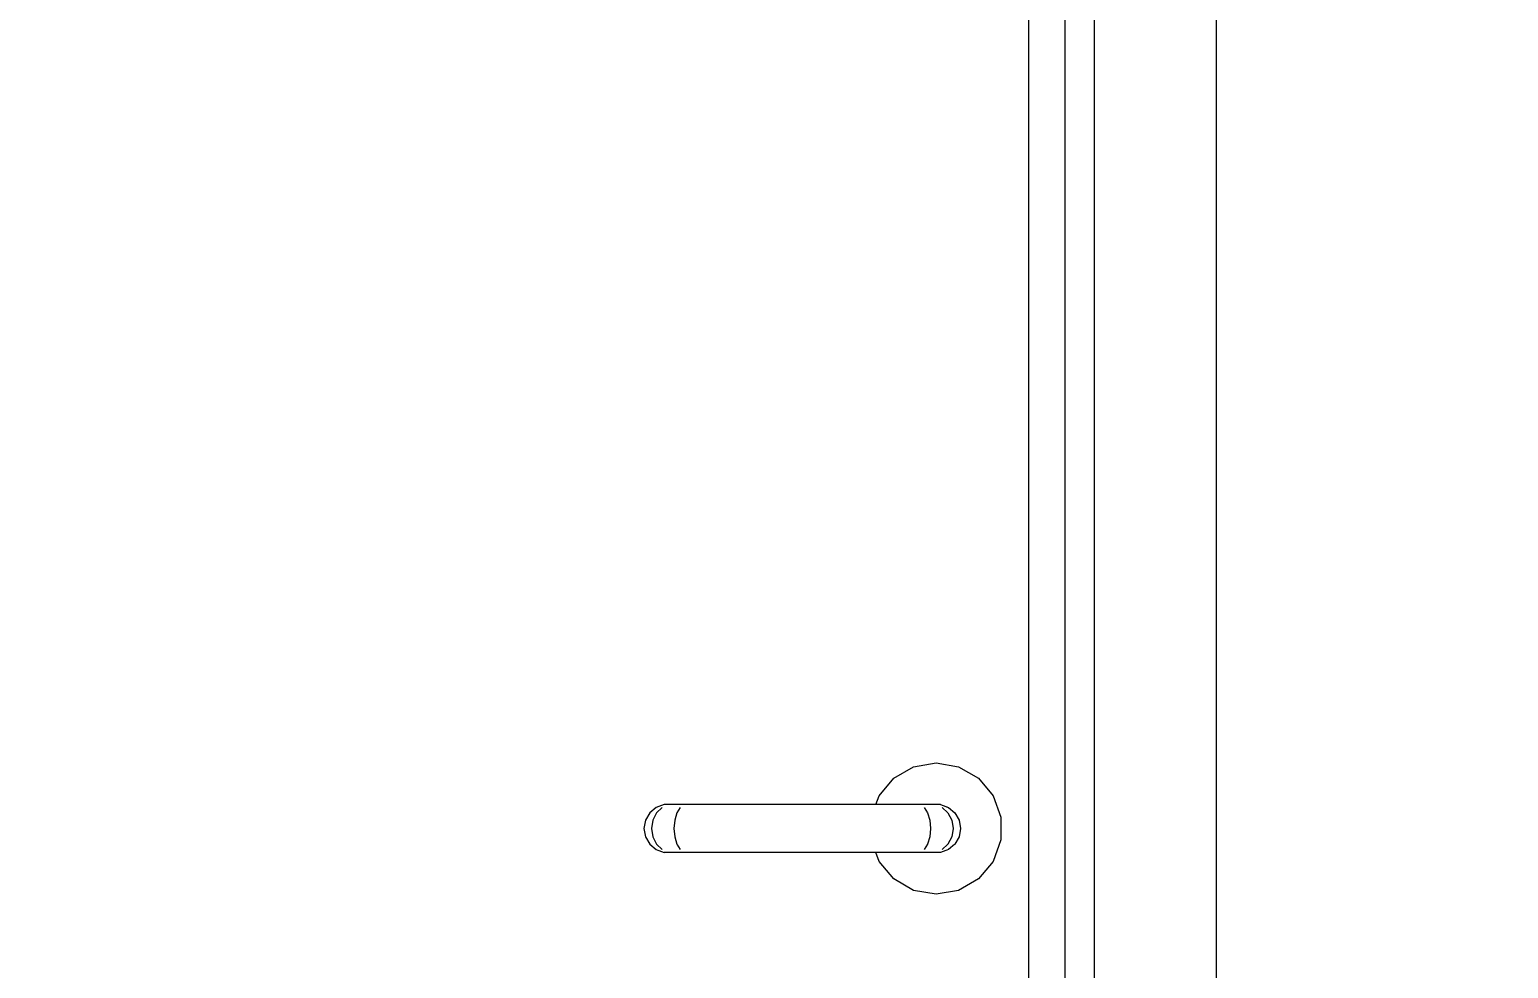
# Model space of a CAD drawing. Header units: millimetres. Extents: x -15634 to 67596, y -3027 to 55843.
# Drawn here: x 22894 to 23501, y 13138 to 13524 of the extents above; entities that cross this region are included whole.
import ezdxf

# ---------------------------------------------------------------- set-up
doc = ezdxf.new("R2010")
doc.units = ezdxf.units.MM
doc.header["$MEASUREMENT"] = 0
doc.set_wipeout_variables(frame=1)
doc.linetypes.add('Wipeout_Contour', pattern=[1000, 0, -1000])
doc.layers.add('Dimensioning - General', color=7, linetype='Continuous')
doc.layers.add('Structural - Bearing', color=7, linetype='Continuous')
for name, color, linetype, lineweight, true_color in [('Dimensioning - General_Pen_No__61', 7, 'Continuous', 20, 0x6a6a6a), ('Dimensioning - General_Pen_No__88', 7, 'Continuous', 20, 0xfd4435), ('Structural - Bearing_Pen_No__82', 7, 'Continuous', 20, 0xaaaaaa)]:
    doc.layers.add(name, color=color, linetype=linetype, lineweight=lineweight, true_color=true_color)
doc.styles.add('GENERATED_STYLE_6', font='calibril.ttf')
doc.dimstyles.new('GENERATED_STYLE__3', dxfattribs={"dimtxt": 195.999997, "dimasz": 106.4, "dimexe": 0.18, "dimexo": 0.0625, "dimgap": 0.09, "dimtad": 1, "dimdec": 0, "dimlfac": 0.1, "dimzin": 0, "dimdsep": 46, "dimtxsty": 'GENERATED_STYLE_6', "dimblk": 'ARROWHEAD_2', "dimblk1": 'ARROWHEAD_2', "dimblk2": 'ARROWHEAD_2', "dimcen": 0.09, "dimse1": 1, "dimse2": 1, "dimclrd": 256, "dimclre": 256, "dimclrt": 256, "dimadec": 0, "dimazin": 0, "dimtfac": 1, "dimtdec": 4, "dimtmove": 0, "dimatfit": 3, "dimfxl": 1, "dimtolj": 1, "dimtzin": 0, "dimarcsym": 0})

# ---------------------------------------------------------------- blocks, each defined once
blk = doc.blocks.new('*D43')
at = {"layer": 'Dimensioning - General_Pen_No__61', "color": 251, "linetype": 'Continuous', "lineweight": 20, "true_color": 0x6a6a6a, "transparency": 16777216}
for p, q in [((27454.43, 14836.02), (27594.43, 14755.19)), ((27629.43, 14795.6), (27419.43, 14795.6)), ((27524.43, 12095.6), (27524.43, 14795.6)), ((27454.43, 12136.02), (27594.43, 12055.19)), ((27629.43, 12095.6), (27419.43, 12095.6)), ((27524.43, 12027.14), (27524.43, 12095.6))]:
    blk.add_line(p, q, dxfattribs=at)
at = {"layer": 'Dimensioning - General_Pen_No__88', "color": 20, "lineweight": 20, "true_color": 0xfd4435, "transparency": 16777216, "char_height": 196, "attachment_point": 7, "rotation": 90, "style": 'GENERATED_STYLE_6'}
for s, insert in [('\\A1;{\\pql;\\fCalibri Light|b0|i0|c0|p34;20}', (27485.23, 14437.36)), ('\\A1;{\\pql;\\fCalibri Light|b0|i0|c0|p34;270}', (27485.23, 13207.27))]:
    blk.add_mtext(s, dxfattribs=dict(at, insert=insert))
blk = doc.blocks.new('ARROWHEAD_2')
at = {"color": 0, "linetype": 'Continuous', "lineweight": 0}
for p, q in [((-0.3781, -0.655), (0.3781, 0.655)), ((0, 0), (-1, 0))]:
    blk.add_line(p, q, dxfattribs=at)
blk = doc.blocks.new('*D91')
at = {"layer": 'Dimensioning - General_Pen_No__61', "color": 251, "linetype": 'Continuous', "lineweight": 20, "true_color": 0x6a6a6a, "transparency": 16777216}
for p, q in [((28004.43, 14836.02), (28144.43, 14755.19)), ((28179.43, 14795.6), (27969.43, 14795.6)), ((28074.43, 12095.6), (28074.43, 14795.6)), ((28004.43, 12136.02), (28144.43, 12055.19)), ((28179.43, 12095.6), (27969.43, 12095.6))]:
    blk.add_line(p, q, dxfattribs=at)
at = {"layer": 'Dimensioning - General_Pen_No__88', "color": 20, "lineweight": 20, "true_color": 0xfd4435, "transparency": 16777216, "char_height": 196, "attachment_point": 7, "rotation": 90, "style": 'GENERATED_STYLE_6'}
for s, insert in [('\\A1;{\\pql;\\fCalibri Light|b0|i0|c0|p34;20}', (28035.23, 14437.36)), ('\\A1;{\\pql;\\fCalibri Light|b0|i0|c0|p34;270}', (28035.23, 13207.27))]:
    blk.add_mtext(s, dxfattribs=dict(at, insert=insert))
blk = doc.blocks.new('*D124')
at = {"layer": 'Dimensioning - General_Pen_No__61', "color": 251, "linetype": 'Continuous', "lineweight": 20, "true_color": 0x6a6a6a, "transparency": 16777216}
for p, q in [((28554.43, 15036.02), (28694.43, 14955.19)), ((28729.43, 14995.6), (28519.43, 14995.6)), ((28624.43, 12095.6), (28624.43, 14995.6)), ((28554.43, 12136.02), (28694.43, 12055.19)), ((28729.43, 12095.6), (28519.43, 12095.6))]:
    blk.add_line(p, q, dxfattribs=at)
at = {"layer": 'Dimensioning - General_Pen_No__88', "color": 20, "lineweight": 20, "true_color": 0xfd4435, "transparency": 16777216, "insert": (28585.23, 13307.27), "char_height": 196, "attachment_point": 7, "rotation": 90, "style": 'GENERATED_STYLE_6'}
blk.add_mtext('\\A1;{\\pql;\\fCalibri Light|b0|i0|c0|p34;290}', dxfattribs=at)
blk = doc.blocks.new('*D139')
at = {"layer": 'Dimensioning - General_Pen_No__61', "color": 251, "linetype": 'Continuous', "lineweight": 20, "true_color": 0x6a6a6a, "transparency": 16777216}
for p, q in [((34964.93, 14836.02), (35104.93, 14755.19)), ((35139.93, 14795.6), (34929.93, 14795.6)), ((35034.93, 12095.6), (35034.93, 14795.6)), ((34964.93, 12136.02), (35104.93, 12055.19)), ((35139.93, 12095.6), (34929.93, 12095.6)), ((35034.93, 12027.14), (35034.93, 12095.6))]:
    blk.add_line(p, q, dxfattribs=at)
at = {"layer": 'Dimensioning - General_Pen_No__88', "color": 20, "lineweight": 20, "true_color": 0xfd4435, "transparency": 16777216, "char_height": 196, "attachment_point": 7, "rotation": 90, "style": 'GENERATED_STYLE_6'}
for s, insert in [('\\A1;{\\pql;\\fCalibri Light|b0|i0|c0|p34;20}', (34995.73, 14437.36)), ('\\A1;{\\pql;\\fCalibri Light|b0|i0|c0|p34;270}', (34995.73, 13207.27))]:
    blk.add_mtext(s, dxfattribs=dict(at, insert=insert))
blk = doc.blocks.new('*D187')
at = {"layer": 'Dimensioning - General_Pen_No__61', "color": 251, "linetype": 'Continuous', "lineweight": 20, "true_color": 0x6a6a6a, "transparency": 16777216}
for p, q in [((35514.93, 14836.02), (35654.93, 14755.19)), ((35689.93, 14795.6), (35479.93, 14795.6)), ((35584.93, 12095.6), (35584.93, 14795.6)), ((35514.93, 12136.02), (35654.93, 12055.19)), ((35689.93, 12095.6), (35479.93, 12095.6))]:
    blk.add_line(p, q, dxfattribs=at)
at = {"layer": 'Dimensioning - General_Pen_No__88', "color": 20, "lineweight": 20, "true_color": 0xfd4435, "transparency": 16777216, "char_height": 196, "attachment_point": 7, "rotation": 90, "style": 'GENERATED_STYLE_6'}
for s, insert in [('\\A1;{\\pql;\\fCalibri Light|b0|i0|c0|p34;20}', (35545.73, 14437.36)), ('\\A1;{\\pql;\\fCalibri Light|b0|i0|c0|p34;270}', (35545.73, 13207.27))]:
    blk.add_mtext(s, dxfattribs=dict(at, insert=insert))
blk = doc.blocks.new('*D220')
at = {"layer": 'Dimensioning - General_Pen_No__61', "color": 251, "linetype": 'Continuous', "lineweight": 20, "true_color": 0x6a6a6a, "transparency": 16777216}
for p, q in [((36064.93, 15036.02), (36204.93, 14955.19)), ((36239.93, 14995.6), (36029.93, 14995.6)), ((36134.93, 12095.6), (36134.93, 14995.6)), ((36064.93, 12136.02), (36204.93, 12055.19)), ((36239.93, 12095.6), (36029.93, 12095.6))]:
    blk.add_line(p, q, dxfattribs=at)
at = {"layer": 'Dimensioning - General_Pen_No__88', "color": 20, "lineweight": 20, "true_color": 0xfd4435, "transparency": 16777216, "insert": (36095.73, 13307.27), "char_height": 196, "attachment_point": 7, "rotation": 90, "style": 'GENERATED_STYLE_6'}
blk.add_mtext('\\A1;{\\pql;\\fCalibri Light|b0|i0|c0|p34;290}', dxfattribs=at)

msp = doc.modelspace()

# ---------------------------------------------------------------- wipeouts: each hides what was drawn before it
at = {"color": 254, "linetype": 'Wipeout_Contour', "lineweight": 0, "ltscale": 107337.670272}
msp.add_wipeout([(23319.37, 12195.6), (23331.37, 12195.6), (23331.37, 14282.6), (23319.37, 14270.6)], dxfattribs=at).dxf.layer = 'Structural - Bearing'
at = {"color": 254, "linetype": 'Wipeout_Contour', "lineweight": 0, "ltscale": 722245.001131}
msp.add_wipeout([(23241.66, 13185.76), (23242.98, 13182.1), (23249.01, 13174.92), (23257.13, 13170.23), (23266.37, 13168.6), (23275.6, 13170.23), (23283.72, 13174.92), (23289.75, 13182.1), (23292.96, 13190.92), (23292.96, 13200.29), (23289.75, 13209.1), (23283.72, 13216.29), (23275.6, 13220.98), (23266.37, 13222.6), (23257.13, 13220.98), (23249.01, 13216.29), (23242.98, 13209.1), (23241.66, 13205.45), (23268.1, 13205.45), (23271.37, 13204.26), (23274.03, 13202.03), (23275.76, 13199.02), (23276.37, 13195.6), (23275.76, 13192.18), (23274.03, 13189.18), (23271.37, 13186.94), (23268.1, 13185.76)], dxfattribs=at).dxf.layer = 'Structural - Bearing'

# ---------------------------------------------------------------- next in the draw order: linework, layer by layer
at = {"layer": 'Structural - Bearing_Pen_No__82', "color": 253, "linetype": 'Continuous', "lineweight": 20, "true_color": 0xaaaaaa}
for p, q in [((23249.01, 13216.29), (23257.13, 13220.98)), ((23257.13, 13220.98), (23266.37, 13222.6)), ((23266.37, 13222.6), (23275.6, 13220.98)), ((23275.6, 13220.98), (23283.72, 13216.29)), ((23242.98, 13209.1), (23249.01, 13216.29)), ((23283.72, 13216.29), (23289.75, 13209.1)), ((23289.75, 13209.1), (23292.96, 13200.29)), ((23292.96, 13200.29), (23292.96, 13190.92)), ((23292.96, 13190.92), (23289.75, 13182.1)), ((23249.01, 13174.92), (23242.98, 13182.1)), ((23289.75, 13182.1), (23283.72, 13174.92)), ((23257.13, 13170.23), (23249.01, 13174.92)), ((23283.72, 13174.92), (23275.6, 13170.23)), ((23266.37, 13168.6), (23257.13, 13170.23)), ((23275.6, 13170.23), (23266.37, 13168.6))]:
    msp.add_line(p, q, dxfattribs=at)

# ---------------------------------------------------------------- next in the draw order: wipeouts: each hides what was drawn before it
at = {"color": 254, "linetype": 'Wipeout_Contour', "lineweight": 0, "ltscale": 107477.870206}
msp.add_wipeout([(23381.37, 12195.6), (23381.37, 14332.6), (23331.37, 14282.6), (23331.37, 12195.6)], dxfattribs=at).dxf.layer = 'Structural - Bearing'
at = {"color": 254, "linetype": 'Wipeout_Contour', "lineweight": 0, "ltscale": 107268.798322}
msp.add_wipeout([(23304.37, 14255.6), (23304.37, 12195.6), (23319.37, 12195.6), (23319.37, 14255.6)], dxfattribs=at).dxf.layer = 'Structural - Bearing'
at = {"color": 254, "linetype": 'Wipeout_Contour', "lineweight": 0, "ltscale": 107017.361255}
msp.add_wipeout([(23265.91, 13205.45), (23268.84, 13204.26), (23271.37, 13204.26), (23268.1, 13205.45)], dxfattribs=at).dxf.layer = 'Structural - Bearing'
at = {"color": 254, "linetype": 'Wipeout_Contour', "lineweight": 0, "ltscale": 107016.571223}
msp.add_wipeout([(23273.32, 13195.6), (23272.78, 13192.18), (23275.76, 13192.18), (23276.37, 13195.6)], dxfattribs=at).dxf.layer = 'Structural - Bearing'

# ---------------------------------------------------------------- next in the draw order: linework, layer by layer
at = {"layer": 'Structural - Bearing_Pen_No__82', "color": 253, "linetype": 'Continuous', "lineweight": 20, "true_color": 0xaaaaaa}
for p, q in [((23381.37, 14332.6), (23381.37, 12195.6)), ((23331.37, 12195.6), (23331.37, 14282.6)), ((23319.37, 12195.6), (23319.37, 14270.6)), ((23304.37, 12195.6), (23304.37, 14255.6))]:
    msp.add_line(p, q, dxfattribs=at)

# ---------------------------------------------------------------- next in the draw order: wipeouts: each hides what was drawn before it
at = {"color": 254, "linetype": 'Wipeout_Contour', "lineweight": 0, "ltscale": 107023.74951}
msp.add_wipeout([(23268.84, 13204.26), (23271.23, 13202.03), (23274.03, 13202.03), (23271.37, 13204.26)], dxfattribs=at).dxf.layer = 'Structural - Bearing'
at = {"color": 254, "linetype": 'Wipeout_Contour', "lineweight": 0, "ltscale": 107006.390916}
msp.add_wipeout([(23271.23, 13189.18), (23274.03, 13189.18), (23275.76, 13192.18), (23272.78, 13192.18)], dxfattribs=at).dxf.layer = 'Structural - Bearing'

# ---------------------------------------------------------------- next in the draw order: wipeouts: each hides what was drawn before it
at = {"color": 254, "linetype": 'Wipeout_Contour', "lineweight": 0, "ltscale": 107025.820114}
msp.add_wipeout([(23271.23, 13202.03), (23272.78, 13199.02), (23275.76, 13199.02), (23274.03, 13202.03)], dxfattribs=at).dxf.layer = 'Structural - Bearing'
at = {"color": 254, "linetype": 'Wipeout_Contour', "lineweight": 0, "ltscale": 106993.980298}
msp.add_wipeout([(23271.23, 13189.18), (23268.84, 13186.94), (23271.37, 13186.94), (23274.03, 13189.18)], dxfattribs=at).dxf.layer = 'Structural - Bearing'

# ---------------------------------------------------------------- next in the draw order: wipeouts: each hides what was drawn before it
at = {"color": 254, "linetype": 'Wipeout_Contour', "lineweight": 0, "ltscale": 107001.554658}
msp.add_wipeout([(23259.77, 13205.45), (23261.46, 13204.26), (23268.84, 13204.26), (23265.91, 13205.45)], dxfattribs=at).dxf.layer = 'Structural - Bearing'
at = {"color": 254, "linetype": 'Wipeout_Contour', "lineweight": 0, "ltscale": 107023.318677}
msp.add_wipeout([(23275.76, 13199.02), (23272.78, 13199.02), (23273.32, 13195.6), (23276.37, 13195.6)], dxfattribs=at).dxf.layer = 'Structural - Bearing'
at = {"color": 254, "linetype": 'Wipeout_Contour', "lineweight": 0, "ltscale": 106980.840681}
msp.add_wipeout([(23268.84, 13186.94), (23265.91, 13185.76), (23268.1, 13185.76), (23271.37, 13186.94)], dxfattribs=at).dxf.layer = 'Structural - Bearing'

# ---------------------------------------------------------------- next in the draw order: wipeouts: each hides what was drawn before it
at = {"color": 254, "linetype": 'Wipeout_Contour', "lineweight": 0, "ltscale": 107005.435694}
msp.add_wipeout([(23268.84, 13204.26), (23261.46, 13204.26), (23262.83, 13202.03), (23271.23, 13202.03)], dxfattribs=at).dxf.layer = 'Structural - Bearing'
at = {"color": 254, "linetype": 'Wipeout_Contour', "lineweight": 0, "ltscale": 106995.389116}
msp.add_wipeout([(23264.04, 13195.6), (23263.73, 13192.18), (23272.78, 13192.18), (23273.32, 13195.6)], dxfattribs=at).dxf.layer = 'Structural - Bearing'

# ---------------------------------------------------------------- next in the draw order: linework, layer by layer
at = {"layer": 'Structural - Bearing_Pen_No__82', "color": 253, "linetype": 'Continuous', "lineweight": 20, "true_color": 0xaaaaaa}
msp.add_line((23268.1, 13205.45), (23265.91, 13205.45), dxfattribs=at)

# ---------------------------------------------------------------- next in the draw order: wipeouts: each hides what was drawn before it
at = {"color": 254, "linetype": 'Wipeout_Contour', "lineweight": 0, "ltscale": 107005.639844}
msp.add_wipeout([(23271.23, 13202.03), (23262.83, 13202.03), (23263.73, 13199.02), (23272.78, 13199.02)], dxfattribs=at).dxf.layer = 'Structural - Bearing'
at = {"color": 254, "linetype": 'Wipeout_Contour', "lineweight": 0, "ltscale": 106986.207014}
msp.add_wipeout([(23263.73, 13192.18), (23262.83, 13189.18), (23271.23, 13189.18), (23272.78, 13192.18)], dxfattribs=at).dxf.layer = 'Structural - Bearing'

# ---------------------------------------------------------------- next in the draw order: linework, layer by layer
at = {"layer": 'Structural - Bearing_Pen_No__82', "color": 253, "linetype": 'Continuous', "lineweight": 20, "true_color": 0xaaaaaa}
msp.add_line((23268.1, 13205.45), (23271.37, 13204.26), dxfattribs=at)

# ---------------------------------------------------------------- next in the draw order: wipeouts: each hides what was drawn before it
at = {"color": 254, "linetype": 'Wipeout_Contour', "lineweight": 0, "ltscale": 106974.472399}
msp.add_wipeout([(23259.77, 13205.45), (23251.6, 13205.45), (23252.03, 13204.26), (23261.46, 13204.26)], dxfattribs=at).dxf.layer = 'Structural - Bearing'
at = {"color": 254, "linetype": 'Wipeout_Contour', "lineweight": 0, "ltscale": 107002.137894}
msp.add_wipeout([(23272.78, 13199.02), (23263.73, 13199.02), (23264.04, 13195.6), (23273.32, 13195.6)], dxfattribs=at).dxf.layer = 'Structural - Bearing'
at = {"color": 254, "linetype": 'Wipeout_Contour', "lineweight": 0, "ltscale": 106975.661422}
msp.add_wipeout([(23262.83, 13189.18), (23261.46, 13186.94), (23268.84, 13186.94), (23271.23, 13189.18)], dxfattribs=at).dxf.layer = 'Structural - Bearing'

# ---------------------------------------------------------------- next in the draw order: linework, layer by layer
at = {"layer": 'Structural - Bearing_Pen_No__82', "color": 253, "linetype": 'Continuous', "lineweight": 20, "true_color": 0xaaaaaa}
for p, q in [((23268.84, 13204.26), (23271.23, 13202.03)), ((23271.23, 13202.03), (23272.78, 13199.02)), ((23271.37, 13204.26), (23274.03, 13202.03)), ((23272.78, 13199.02), (23273.32, 13195.6)), ((23274.03, 13202.03), (23275.76, 13199.02)), ((23275.76, 13199.02), (23276.37, 13195.6)), ((23273.32, 13195.6), (23272.78, 13192.18)), ((23276.37, 13195.6), (23275.76, 13192.18)), ((23275.76, 13192.18), (23274.03, 13189.18))]:
    msp.add_line(p, q, dxfattribs=at)

# ---------------------------------------------------------------- next in the draw order: wipeouts: each hides what was drawn before it
at = {"color": 254, "linetype": 'Wipeout_Contour', "lineweight": 0, "ltscale": 106974.411643}
msp.add_wipeout([(23261.46, 13204.26), (23252.03, 13204.26), (23252.38, 13202.03), (23262.83, 13202.03)], dxfattribs=at).dxf.layer = 'Structural - Bearing'
at = {"color": 254, "linetype": 'Wipeout_Contour', "lineweight": 0, "ltscale": 106959.88118}
msp.add_wipeout([(23264.04, 13195.6), (23252.68, 13195.6), (23252.6, 13192.18), (23263.73, 13192.18)], dxfattribs=at).dxf.layer = 'Structural - Bearing'
at = {"color": 254, "linetype": 'Wipeout_Contour', "lineweight": 0, "ltscale": 106965.028707}
msp.add_wipeout([(23261.46, 13186.94), (23259.77, 13185.76), (23265.91, 13185.76), (23268.84, 13186.94)], dxfattribs=at).dxf.layer = 'Structural - Bearing'

# ---------------------------------------------------------------- next in the draw order: linework, layer by layer
at = {"layer": 'Structural - Bearing_Pen_No__82', "color": 253, "linetype": 'Continuous', "lineweight": 20, "true_color": 0xaaaaaa}
for p, q in [((23265.91, 13205.45), (23259.77, 13205.45)), ((23271.37, 13186.94), (23268.1, 13185.76)), ((23271.23, 13189.18), (23268.84, 13186.94)), ((23272.78, 13192.18), (23271.23, 13189.18)), ((23274.03, 13189.18), (23271.37, 13186.94)), ((23268.1, 13185.76), (23265.91, 13185.76))]:
    msp.add_line(p, q, dxfattribs=at)

# ---------------------------------------------------------------- next in the draw order: wipeouts: each hides what was drawn before it
at = {"color": 254, "linetype": 'Wipeout_Contour', "lineweight": 0, "ltscale": 106971.689706}
msp.add_wipeout([(23262.83, 13202.03), (23252.38, 13202.03), (23252.6, 13199.02), (23263.73, 13199.02)], dxfattribs=at).dxf.layer = 'Structural - Bearing'
at = {"color": 254, "linetype": 'Wipeout_Contour', "lineweight": 0, "ltscale": 106952.250769}
msp.add_wipeout([(23263.73, 13192.18), (23252.6, 13192.18), (23252.38, 13189.18), (23262.83, 13189.18)], dxfattribs=at).dxf.layer = 'Structural - Bearing'

# ---------------------------------------------------------------- next in the draw order: wipeouts: each hides what was drawn before it
at = {"color": 254, "linetype": 'Wipeout_Contour', "lineweight": 0, "ltscale": 106818.442959}
msp.add_wipeout([(23251.6, 13205.45), (23171.14, 13205.45), (23170.71, 13204.26), (23252.03, 13204.26)], dxfattribs=at).dxf.layer = 'Structural - Bearing'
at = {"color": 254, "linetype": 'Wipeout_Contour', "lineweight": 0, "ltscale": 106966.632174}
msp.add_wipeout([(23263.73, 13199.02), (23252.6, 13199.02), (23252.68, 13195.6), (23264.04, 13195.6)], dxfattribs=at).dxf.layer = 'Structural - Bearing'
at = {"color": 254, "linetype": 'Wipeout_Contour', "lineweight": 0, "ltscale": 106944.628802}
msp.add_wipeout([(23262.83, 13189.18), (23252.38, 13189.18), (23252.03, 13186.94), (23261.46, 13186.94)], dxfattribs=at).dxf.layer = 'Structural - Bearing'

# ---------------------------------------------------------------- next in the draw order: linework, layer by layer
at = {"layer": 'Structural - Bearing_Pen_No__82', "color": 253, "linetype": 'Continuous', "lineweight": 20, "true_color": 0xaaaaaa}
for p, q in [((23261.46, 13204.26), (23262.83, 13202.03)), ((23262.83, 13202.03), (23263.73, 13199.02)), ((23263.73, 13199.02), (23264.04, 13195.6)), ((23264.04, 13195.6), (23263.73, 13192.18))]:
    msp.add_line(p, q, dxfattribs=at)

# ---------------------------------------------------------------- next in the draw order: wipeouts: each hides what was drawn before it
at = {"color": 254, "linetype": 'Wipeout_Contour', "lineweight": 0, "ltscale": 106815.061287}
msp.add_wipeout([(23252.03, 13204.26), (23170.71, 13204.26), (23170.36, 13202.03), (23252.38, 13202.03)], dxfattribs=at).dxf.layer = 'Structural - Bearing'
at = {"color": 254, "linetype": 'Wipeout_Contour', "lineweight": 0, "ltscale": 106796.764673}
msp.add_wipeout([(23252.68, 13195.6), (23170.05, 13195.6), (23170.13, 13192.18), (23252.6, 13192.18)], dxfattribs=at).dxf.layer = 'Structural - Bearing'
at = {"color": 254, "linetype": 'Wipeout_Contour', "lineweight": 0, "ltscale": 106937.93724}
msp.add_wipeout([(23261.46, 13186.94), (23252.03, 13186.94), (23251.6, 13185.76), (23259.77, 13185.76)], dxfattribs=at).dxf.layer = 'Structural - Bearing'

# ---------------------------------------------------------------- next in the draw order: linework, layer by layer
at = {"layer": 'Structural - Bearing_Pen_No__82', "color": 253, "linetype": 'Continuous', "lineweight": 20, "true_color": 0xaaaaaa}
for p, q in [((23241.66, 13205.45), (23242.98, 13209.1)), ((23259.77, 13205.45), (23251.6, 13205.45)), ((23262.83, 13189.18), (23261.46, 13186.94)), ((23263.73, 13192.18), (23262.83, 13189.18)), ((23265.91, 13185.76), (23259.77, 13185.76))]:
    msp.add_line(p, q, dxfattribs=at)

# ---------------------------------------------------------------- next in the draw order: wipeouts: each hides what was drawn before it
at = {"color": 254, "linetype": 'Wipeout_Contour', "lineweight": 0, "ltscale": 106809.880456}
msp.add_wipeout([(23252.38, 13202.03), (23170.36, 13202.03), (23170.13, 13199.02), (23252.6, 13199.02)], dxfattribs=at).dxf.layer = 'Structural - Bearing'
at = {"color": 254, "linetype": 'Wipeout_Contour', "lineweight": 0, "ltscale": 106790.412083}
msp.add_wipeout([(23252.6, 13192.18), (23170.13, 13192.18), (23170.36, 13189.18), (23252.38, 13189.18)], dxfattribs=at).dxf.layer = 'Structural - Bearing'

# ---------------------------------------------------------------- next in the draw order: wipeouts: each hides what was drawn before it
at = {"color": 254, "linetype": 'Wipeout_Contour', "lineweight": 0, "ltscale": 106662.430413}
msp.add_wipeout([(23171.14, 13205.45), (23162.97, 13205.45), (23161.28, 13204.26), (23170.71, 13204.26)], dxfattribs=at).dxf.layer = 'Structural - Bearing'
at = {"color": 254, "linetype": 'Wipeout_Contour', "lineweight": 0, "ltscale": 106803.525968}
msp.add_wipeout([(23252.6, 13199.02), (23170.13, 13199.02), (23170.05, 13195.6), (23252.68, 13195.6)], dxfattribs=at).dxf.layer = 'Structural - Bearing'
at = {"color": 254, "linetype": 'Wipeout_Contour', "lineweight": 0, "ltscale": 106785.234011}
msp.add_wipeout([(23252.38, 13189.18), (23170.36, 13189.18), (23170.71, 13186.94), (23252.03, 13186.94)], dxfattribs=at).dxf.layer = 'Structural - Bearing'

# ---------------------------------------------------------------- next in the draw order: wipeouts: each hides what was drawn before it
at = {"color": 254, "linetype": 'Wipeout_Contour', "lineweight": 0, "ltscale": 106655.730011}
msp.add_wipeout([(23170.71, 13204.26), (23161.28, 13204.26), (23159.9, 13202.03), (23170.36, 13202.03)], dxfattribs=at).dxf.layer = 'Structural - Bearing'
at = {"color": 254, "linetype": 'Wipeout_Contour', "lineweight": 0, "ltscale": 106633.669771}
msp.add_wipeout([(23170.05, 13195.6), (23158.69, 13195.6), (23159, 13192.18), (23170.13, 13192.18)], dxfattribs=at).dxf.layer = 'Structural - Bearing'
at = {"color": 254, "linetype": 'Wipeout_Contour', "lineweight": 0, "ltscale": 106781.85439}
msp.add_wipeout([(23252.03, 13186.94), (23170.71, 13186.94), (23171.14, 13185.76), (23251.6, 13185.76)], dxfattribs=at).dxf.layer = 'Structural - Bearing'

# ---------------------------------------------------------------- next in the draw order: linework, layer by layer
at = {"layer": 'Structural - Bearing_Pen_No__82', "color": 253, "linetype": 'Continuous', "lineweight": 20, "true_color": 0xaaaaaa}
for p, q in [((23251.6, 13205.45), (23171.14, 13205.45)), ((23242.98, 13182.1), (23241.66, 13185.76)), ((23259.77, 13185.76), (23251.6, 13185.76))]:
    msp.add_line(p, q, dxfattribs=at)

# ---------------------------------------------------------------- next in the draw order: wipeouts: each hides what was drawn before it
at = {"color": 254, "linetype": 'Wipeout_Contour', "lineweight": 0, "ltscale": 106648.091941}
msp.add_wipeout([(23170.36, 13202.03), (23159.9, 13202.03), (23159, 13199.02), (23170.13, 13199.02)], dxfattribs=at).dxf.layer = 'Structural - Bearing'
at = {"color": 254, "linetype": 'Wipeout_Contour', "lineweight": 0, "ltscale": 106628.594116}
msp.add_wipeout([(23170.13, 13192.18), (23159, 13192.18), (23159.9, 13189.18), (23170.36, 13189.18)], dxfattribs=at).dxf.layer = 'Structural - Bearing'

# ---------------------------------------------------------------- next in the draw order: wipeouts: each hides what was drawn before it
at = {"color": 254, "linetype": 'Wipeout_Contour', "lineweight": 0, "ltscale": 106635.375783}
msp.add_wipeout([(23153.89, 13204.26), (23161.28, 13204.26), (23162.97, 13205.45), (23156.82, 13205.45)], dxfattribs=at).dxf.layer = 'Structural - Bearing'
at = {"color": 254, "linetype": 'Wipeout_Contour', "lineweight": 0, "ltscale": 106640.441374}
msp.add_wipeout([(23170.13, 13199.02), (23159, 13199.02), (23158.69, 13195.6), (23170.05, 13195.6)], dxfattribs=at).dxf.layer = 'Structural - Bearing'
at = {"color": 254, "linetype": 'Wipeout_Contour', "lineweight": 0, "ltscale": 106625.858275}
msp.add_wipeout([(23170.36, 13189.18), (23159.9, 13189.18), (23161.28, 13186.94), (23170.71, 13186.94)], dxfattribs=at).dxf.layer = 'Structural - Bearing'

# ---------------------------------------------------------------- next in the draw order: wipeouts: each hides what was drawn before it
at = {"color": 254, "linetype": 'Wipeout_Contour', "lineweight": 0, "ltscale": 106624.738568}
msp.add_wipeout([(23153.89, 13204.26), (23151.51, 13202.03), (23159.9, 13202.03), (23161.28, 13204.26)], dxfattribs=at).dxf.layer = 'Structural - Bearing'
at = {"color": 254, "linetype": 'Wipeout_Contour', "lineweight": 0, "ltscale": 106598.200354}
msp.add_wipeout([(23158.69, 13195.6), (23149.41, 13195.6), (23149.95, 13192.18), (23159, 13192.18)], dxfattribs=at).dxf.layer = 'Structural - Bearing'
at = {"color": 254, "linetype": 'Wipeout_Contour', "lineweight": 0, "ltscale": 106625.788407}
msp.add_wipeout([(23170.71, 13186.94), (23161.28, 13186.94), (23162.97, 13185.76), (23171.14, 13185.76)], dxfattribs=at).dxf.layer = 'Structural - Bearing'

# ---------------------------------------------------------------- next in the draw order: linework, layer by layer
at = {"layer": 'Structural - Bearing_Pen_No__82', "color": 253, "linetype": 'Continuous', "lineweight": 20, "true_color": 0xaaaaaa}
for p, q in [((23171.14, 13205.45), (23162.97, 13205.45)), ((23251.6, 13185.76), (23171.14, 13185.76))]:
    msp.add_line(p, q, dxfattribs=at)

# ---------------------------------------------------------------- next in the draw order: wipeouts: each hides what was drawn before it
at = {"color": 254, "linetype": 'Wipeout_Contour', "lineweight": 0, "ltscale": 106614.178253}
msp.add_wipeout([(23151.51, 13202.03), (23149.95, 13199.02), (23159, 13199.02), (23159.9, 13202.03)], dxfattribs=at).dxf.layer = 'Structural - Bearing'
at = {"color": 254, "linetype": 'Wipeout_Contour', "lineweight": 0, "ltscale": 106594.674287}
msp.add_wipeout([(23149.95, 13192.18), (23151.51, 13189.18), (23159.9, 13189.18), (23159, 13192.18)], dxfattribs=at).dxf.layer = 'Structural - Bearing'

# ---------------------------------------------------------------- next in the draw order: wipeouts: each hides what was drawn before it
at = {"color": 254, "linetype": 'Wipeout_Contour', "lineweight": 0, "ltscale": 106619.587288}
msp.add_wipeout([(23154.63, 13205.45), (23151.37, 13204.26), (23153.89, 13204.26), (23156.82, 13205.45)], dxfattribs=at).dxf.layer = 'Structural - Bearing'
at = {"color": 254, "linetype": 'Wipeout_Contour', "lineweight": 0, "ltscale": 106604.974185}
msp.add_wipeout([(23149.95, 13199.02), (23149.41, 13195.6), (23158.69, 13195.6), (23159, 13199.02)], dxfattribs=at).dxf.layer = 'Structural - Bearing'
at = {"color": 254, "linetype": 'Wipeout_Contour', "lineweight": 0, "ltscale": 106594.858217}
msp.add_wipeout([(23159.9, 13189.18), (23151.51, 13189.18), (23153.89, 13186.94), (23161.28, 13186.94)], dxfattribs=at).dxf.layer = 'Structural - Bearing'

# ---------------------------------------------------------------- next in the draw order: linework, layer by layer
at = {"layer": 'Structural - Bearing_Pen_No__82', "color": 253, "linetype": 'Continuous', "lineweight": 20, "true_color": 0xaaaaaa}
for p, q in [((23159, 13199.02), (23158.69, 13195.6)), ((23159.9, 13202.03), (23159, 13199.02)), ((23161.28, 13204.26), (23159.9, 13202.03)), ((23158.69, 13195.6), (23159, 13192.18))]:
    msp.add_line(p, q, dxfattribs=at)

# ---------------------------------------------------------------- next in the draw order: wipeouts: each hides what was drawn before it
at = {"color": 254, "linetype": 'Wipeout_Contour', "lineweight": 0, "ltscale": 106606.446579}
msp.add_wipeout([(23151.37, 13204.26), (23148.71, 13202.03), (23151.51, 13202.03), (23153.89, 13204.26)], dxfattribs=at).dxf.layer = 'Structural - Bearing'
at = {"color": 254, "linetype": 'Wipeout_Contour', "lineweight": 0, "ltscale": 106577.044566}
msp.add_wipeout([(23146.37, 13195.6), (23146.97, 13192.18), (23149.95, 13192.18), (23149.41, 13195.6)], dxfattribs=at).dxf.layer = 'Structural - Bearing'
at = {"color": 254, "linetype": 'Wipeout_Contour', "lineweight": 0, "ltscale": 106598.724521}
msp.add_wipeout([(23153.89, 13186.94), (23156.82, 13185.76), (23162.97, 13185.76), (23161.28, 13186.94)], dxfattribs=at).dxf.layer = 'Structural - Bearing'

# ---------------------------------------------------------------- next in the draw order: linework, layer by layer
at = {"layer": 'Structural - Bearing_Pen_No__82', "color": 253, "linetype": 'Continuous', "lineweight": 20, "true_color": 0xaaaaaa}
for p, q in [((23156.82, 13205.45), (23154.63, 13205.45)), ((23162.97, 13205.45), (23156.82, 13205.45)), ((23159.9, 13189.18), (23161.28, 13186.94)), ((23171.14, 13185.76), (23162.97, 13185.76))]:
    msp.add_line(p, q, dxfattribs=at)

# ---------------------------------------------------------------- next in the draw order: wipeouts: each hides what was drawn before it
at = {"color": 254, "linetype": 'Wipeout_Contour', "lineweight": 0, "ltscale": 106594.02272}
msp.add_wipeout([(23148.71, 13202.03), (23146.97, 13199.02), (23149.95, 13199.02), (23151.51, 13202.03)], dxfattribs=at).dxf.layer = 'Structural - Bearing'
at = {"color": 254, "linetype": 'Wipeout_Contour', "lineweight": 0, "ltscale": 106574.515099}
msp.add_wipeout([(23146.97, 13192.18), (23148.71, 13189.18), (23151.51, 13189.18), (23149.95, 13192.18)], dxfattribs=at).dxf.layer = 'Structural - Bearing'

# ---------------------------------------------------------------- next in the draw order: linework, layer by layer
at = {"layer": 'Structural - Bearing_Pen_No__82', "color": 253, "linetype": 'Continuous', "lineweight": 20, "true_color": 0xaaaaaa}
msp.add_line((23154.63, 13205.45), (23151.37, 13204.26), dxfattribs=at)

# ---------------------------------------------------------------- next in the draw order: wipeouts: each hides what was drawn before it
at = {"color": 254, "linetype": 'Wipeout_Contour', "lineweight": 0, "ltscale": 106583.819729}
msp.add_wipeout([(23146.97, 13199.02), (23146.37, 13195.6), (23149.41, 13195.6), (23149.95, 13199.02)], dxfattribs=at).dxf.layer = 'Structural - Bearing'
at = {"color": 254, "linetype": 'Wipeout_Contour', "lineweight": 0, "ltscale": 106576.561137}
msp.add_wipeout([(23148.71, 13189.18), (23151.37, 13186.94), (23153.89, 13186.94), (23151.51, 13189.18)], dxfattribs=at).dxf.layer = 'Structural - Bearing'

# ---------------------------------------------------------------- next in the draw order: linework, layer by layer
at = {"layer": 'Structural - Bearing_Pen_No__82', "color": 253, "linetype": 'Continuous', "lineweight": 20, "true_color": 0xaaaaaa}
for p, q in [((23146.97, 13199.02), (23146.37, 13195.6)), ((23148.71, 13202.03), (23146.97, 13199.02)), ((23151.37, 13204.26), (23148.71, 13202.03)), ((23149.95, 13199.02), (23149.41, 13195.6)), ((23151.51, 13202.03), (23149.95, 13199.02)), ((23153.89, 13204.26), (23151.51, 13202.03)), ((23146.37, 13195.6), (23146.97, 13192.18)), ((23149.41, 13195.6), (23149.95, 13192.18))]:
    msp.add_line(p, q, dxfattribs=at)

# ---------------------------------------------------------------- next in the draw order: wipeouts: each hides what was drawn before it
at = {"color": 254, "linetype": 'Wipeout_Contour', "lineweight": 0, "ltscale": 106582.930618}
msp.add_wipeout([(23151.37, 13186.94), (23154.63, 13185.76), (23156.82, 13185.76), (23153.89, 13186.94)], dxfattribs=at).dxf.layer = 'Structural - Bearing'

# ---------------------------------------------------------------- next in the draw order: linework, layer by layer
at = {"layer": 'Structural - Bearing_Pen_No__82', "color": 253, "linetype": 'Continuous', "lineweight": 20, "true_color": 0xaaaaaa}
for p, q in [((23146.97, 13192.18), (23148.71, 13189.18)), ((23148.71, 13189.18), (23151.37, 13186.94)), ((23149.95, 13192.18), (23151.51, 13189.18)), ((23151.37, 13186.94), (23154.63, 13185.76)), ((23151.51, 13189.18), (23153.89, 13186.94)), ((23159, 13192.18), (23159.9, 13189.18)), ((23156.82, 13185.76), (23154.63, 13185.76)), ((23162.97, 13185.76), (23156.82, 13185.76))]:
    msp.add_line(p, q, dxfattribs=at)

# ---------------------------------------------------------------- next in the draw order: dimensions: what is measured, and where the dimension line sits
at = {"layer": 'Dimensioning - General', "color": 251, "linetype": 'Continuous', "lineweight": 20, "true_color": 0x6a6a6a}
for base, p1, p2, picture, middle in [((28624.43, 14995.6), (2570.17, 12095.6), (2464.76, 14995.6), '*D124', (28487.23, 13531.4)), ((36134.93, 14995.6), (10080.67, 12095.6), (9975.26, 14995.6), '*D220', (35997.73, 13531.4)), ((28074.43, 14795.6), (115.63, 12095.6), (20.76, 14795.6), '*D91', (27937.23, 13431.4)), ((27524.43, 14795.6), (100.57, 12095.6), (117.92, 14795.6), '*D43', (27387.23, 13431.4)), ((35584.93, 14795.6), (7626.13, 12095.6), (7531.26, 14795.6), '*D187', (35447.73, 13431.4)), ((35034.93, 14795.6), (7611.07, 12095.6), (7628.41, 14795.6), '*D139', (34897.73, 13431.4))]:
    dim = msp.add_linear_dim(base=base, p1=p1, p2=p2, angle=90, dimstyle='GENERATED_STYLE__3', dxfattribs=at)
    dim.commit()
    dim.dimension.update_dxf_attribs({"geometry": picture, "text_midpoint": middle, "dimtype": 160, "text_rotation": 90})

doc.saveas('drawing.dxf')
